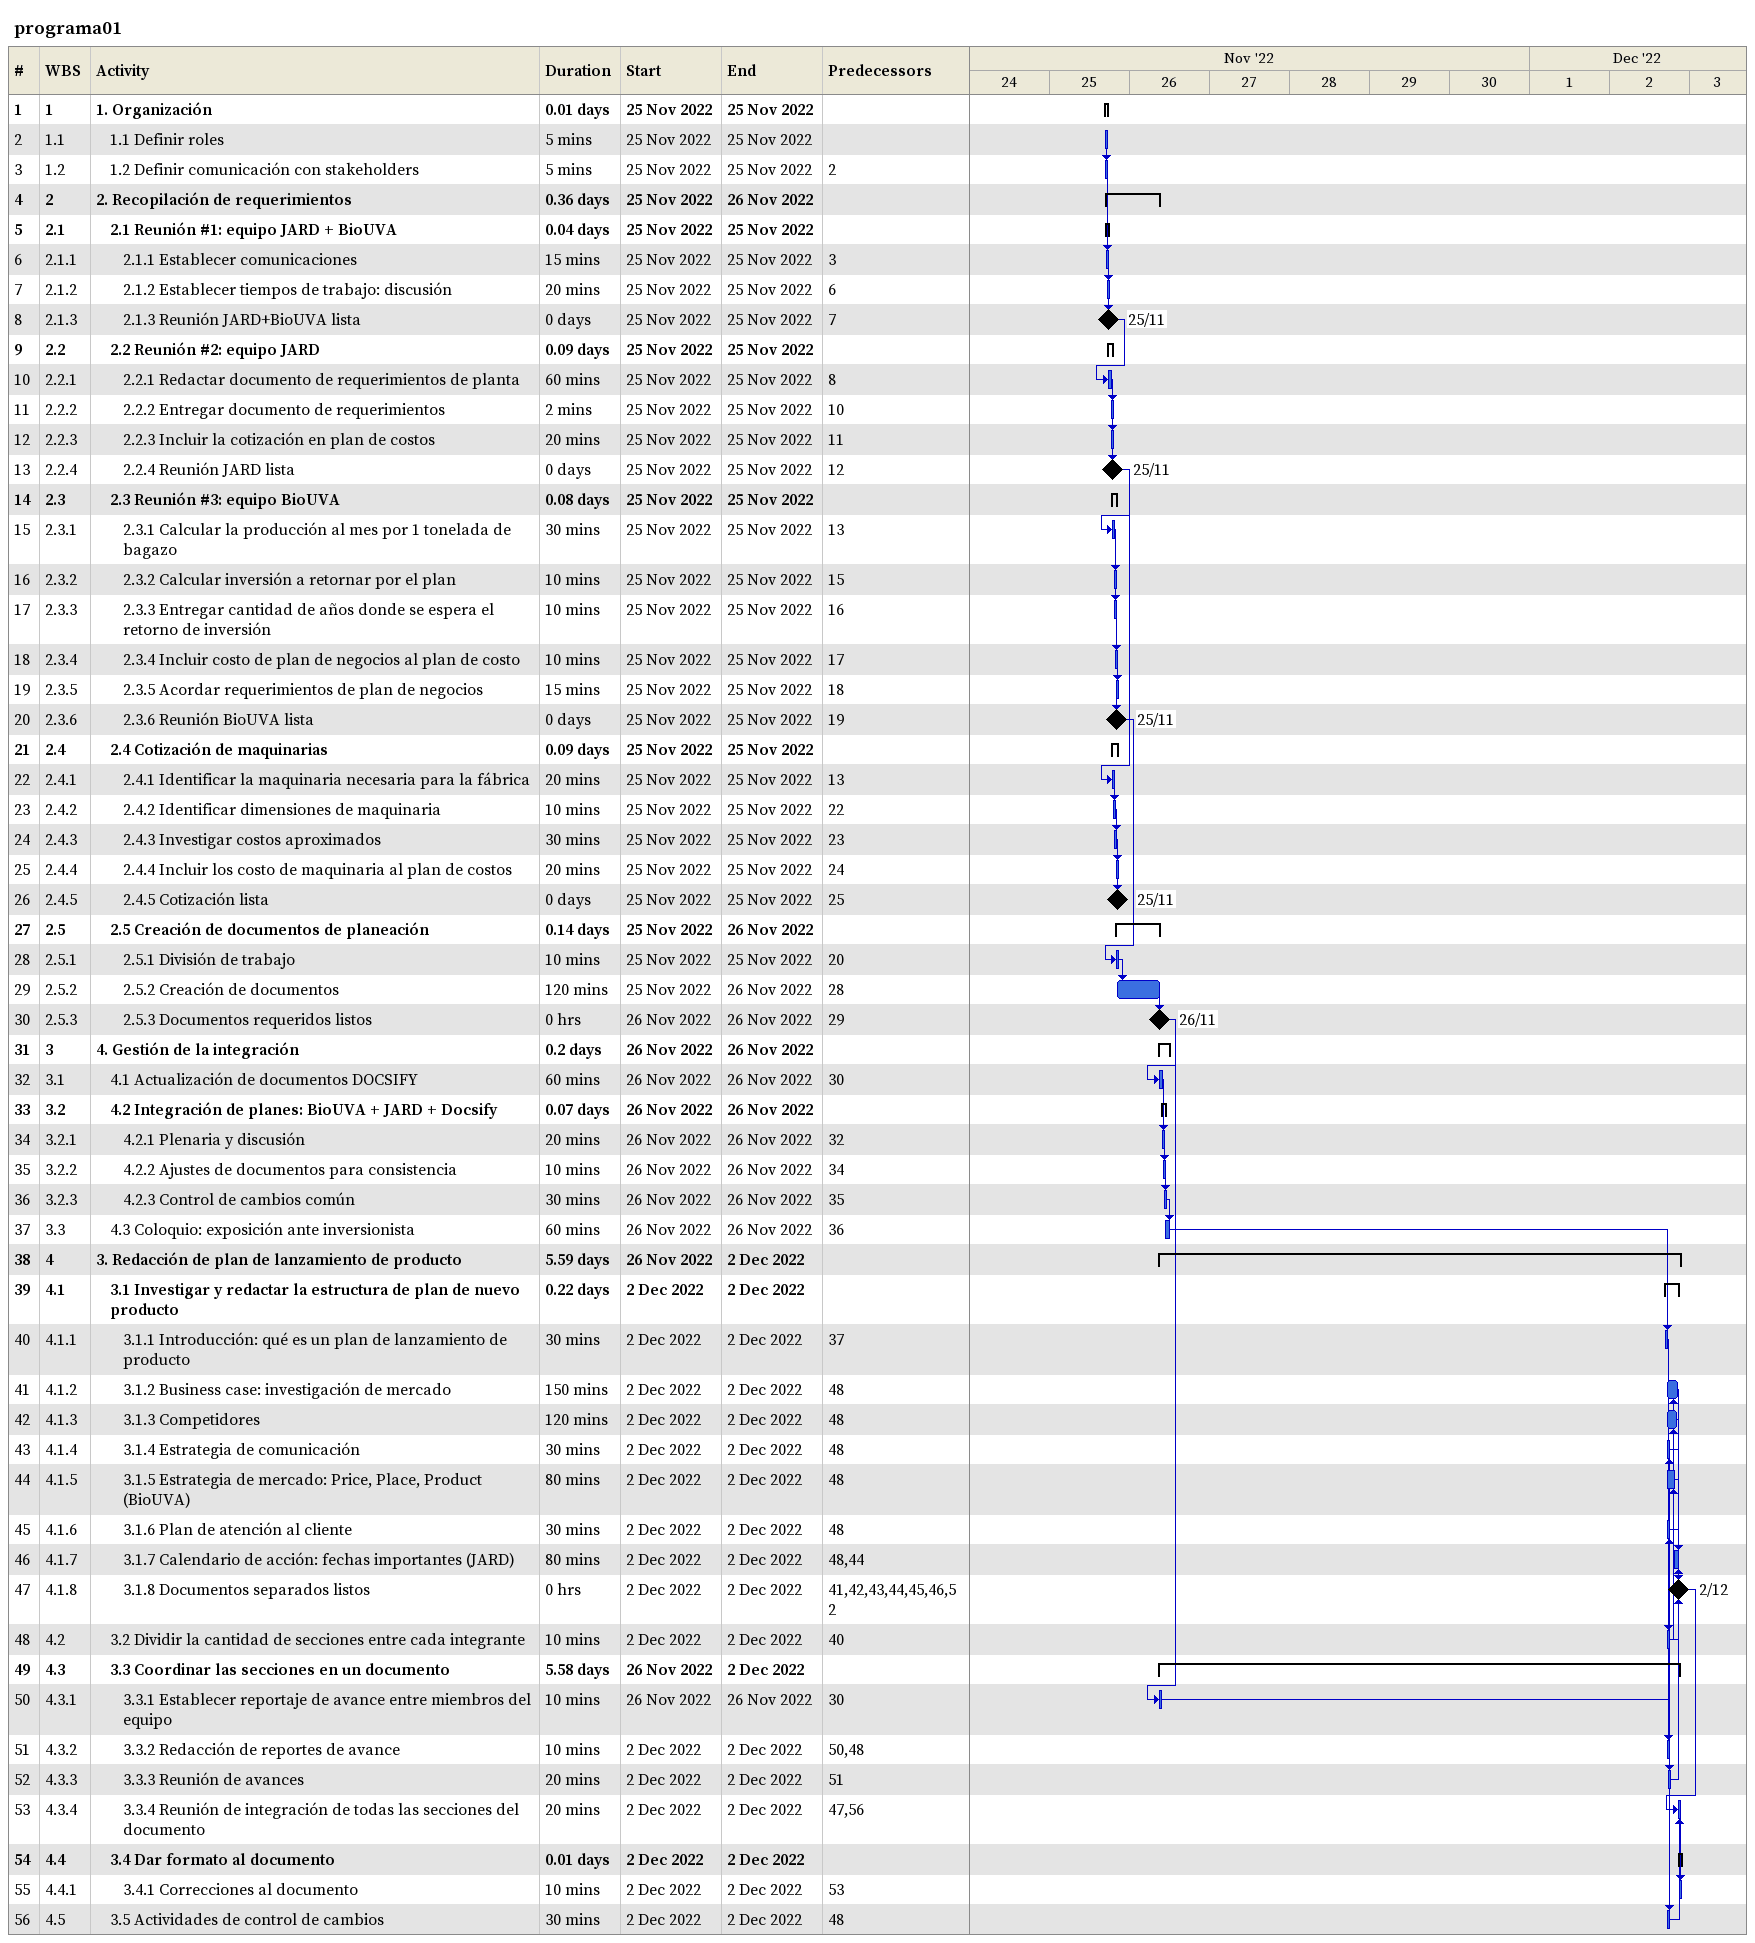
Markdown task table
programa01

| ID | WBS | Task | Duration | Start | Finish | Predecessors |
|---|---|---|---|---|---|---|
| 1 | 1 | **1. Organización** | 0.01d | 2022-11-25 | 2022-11-25 |  |
| 2 | 1.1 | 1.1 Definir roles | 5min | 2022-11-25 | 2022-11-25 |  |
| 3 | 1.2 | 1.2 Definir comunicación con stakeholders | 5min | 2022-11-25 | 2022-11-25 | 2 |
| 4 | 2 | **2. Recopilación de requerimientos** | 0.36d | 2022-11-25 | 2022-11-26 |  |
| 5 | 2.1 | **2.1 Reunión #1: equipo JARD + BioUVA** | 0.04d | 2022-11-25 | 2022-11-25 |  |
| 6 | 2.1.1 | 2.1.1 Establecer comunicaciones | 15min | 2022-11-25 | 2022-11-25 | 3 |
| 7 | 2.1.2 | 2.1.2 Establecer tiempos de trabajo: discusión | 20min | 2022-11-25 | 2022-11-25 | 6 |
| 8 | 2.1.3 | 2.1.3 Reunión JARD+BioUVA lista | 0d | 2022-11-25 | 2022-11-25 | 7 |
| 9 | 2.2 | **2.2 Reunión #2: equipo JARD** | 0.09d | 2022-11-25 | 2022-11-25 |  |
| 10 | 2.2.1 | 2.2.1 Redactar documento de requerimientos de planta | 60min | 2022-11-25 | 2022-11-25 | 8 |
| 11 | 2.2.2 | 2.2.2 Entregar documento de requerimientos | 2min | 2022-11-25 | 2022-11-25 | 10 |
| 12 | 2.2.3 | 2.2.3 Incluir la cotización en plan de costos | 20min | 2022-11-25 | 2022-11-25 | 11 |
| 13 | 2.2.4 | 2.2.4 Reunión JARD lista | 0d | 2022-11-25 | 2022-11-25 | 12 |
| 14 | 2.3 | **2.3 Reunión #3: equipo BioUVA** | 0.08d | 2022-11-25 | 2022-11-25 |  |
| 15 | 2.3.1 | 2.3.1 Calcular la producción al mes por 1 tonelada de bagazo | 30min | 2022-11-25 | 2022-11-25 | 13 |
| 16 | 2.3.2 | 2.3.2 Calcular inversión a retornar por el plan | 10min | 2022-11-25 | 2022-11-25 | 15 |
| 17 | 2.3.3 | 2.3.3 Entregar cantidad de años donde se espera el retorno de inversión | 10min | 2022-11-25 | 2022-11-25 | 16 |
| 18 | 2.3.4 | 2.3.4 Incluir costo de plan de negocios al plan de costo | 10min | 2022-11-25 | 2022-11-25 | 17 |
| 19 | 2.3.5 | 2.3.5 Acordar requerimientos de plan de negocios | 15min | 2022-11-25 | 2022-11-25 | 18 |
| 20 | 2.3.6 | 2.3.6 Reunión BioUVA lista | 0d | 2022-11-25 | 2022-11-25 | 19 |
| 21 | 2.4 | **2.4 Cotización de maquinarias** | 0.09d | 2022-11-25 | 2022-11-25 |  |
| 22 | 2.4.1 | 2.4.1 Identificar la maquinaria necesaria para la fábrica | 20min | 2022-11-25 | 2022-11-25 | 13 |
| 23 | 2.4.2 | 2.4.2 Identificar dimensiones de maquinaria | 10min | 2022-11-25 | 2022-11-25 | 22 |
| 24 | 2.4.3 | 2.4.3 Investigar costos aproximados | 30min | 2022-11-25 | 2022-11-25 | 23 |
| 25 | 2.4.4 | 2.4.4 Incluir los costo de maquinaria al plan de costos | 20min | 2022-11-25 | 2022-11-25 | 24 |
| 26 | 2.4.5 | 2.4.5 Cotización lista | 0d | 2022-11-25 | 2022-11-25 | 25 |
| 27 | 2.5 | **2.5 Creación de documentos de planeación** | 0.14d | 2022-11-25 | 2022-11-26 |  |
| 28 | 2.5.1 | 2.5.1 División de trabajo | 10min | 2022-11-25 | 2022-11-25 | 20 |
| 29 | 2.5.2 | 2.5.2 Creación de documentos | 120min | 2022-11-25 | 2022-11-26 | 28 |
| 30 | 2.5.3 | 2.5.3 Documentos requeridos listos | 0h | 2022-11-26 | 2022-11-26 | 29 |
| 31 | 3 | **4. Gestión de la integración** | 0.2d | 2022-11-26 | 2022-11-26 |  |
| 32 | 3.1 | 4.1 Actualización de documentos DOCSIFY | 60min | 2022-11-26 | 2022-11-26 | 30 |
| 33 | 3.2 | **4.2 Integración de planes: BioUVA + JARD + Docsify** | 0.07d | 2022-11-26 | 2022-11-26 |  |
| 34 | 3.2.1 | 4.2.1 Plenaria y discusión | 20min | 2022-11-26 | 2022-11-26 | 32 |
| 35 | 3.2.2 | 4.2.2 Ajustes de documentos para consistencia | 10min | 2022-11-26 | 2022-11-26 | 34 |
| 36 | 3.2.3 | 4.2.3 Control de cambios común | 30min | 2022-11-26 | 2022-11-26 | 35 |
| 37 | 3.3 | 4.3 Coloquio: exposición ante inversionista | 60min | 2022-11-26 | 2022-11-26 | 36 |
| 38 | 4 | **3. Redacción de plan de lanzamiento de producto** | 5.59d | 2022-11-26 | 2022-12-02 |  |
| 39 | 4.1 | **3.1 Investigar y redactar la estructura de plan de nuevo producto** | 0.22d | 2022-12-02 | 2022-12-02 |  |
| 40 | 4.1.1 | 3.1.1 Introducción: qué es un plan de lanzamiento de producto | 30min | 2022-12-02 | 2022-12-02 | 37 |
| 41 | 4.1.2 | 3.1.2 Business case: investigación de mercado | 150min | 2022-12-02 | 2022-12-02 | 48 |
| 42 | 4.1.3 | 3.1.3 Competidores | 120min | 2022-12-02 | 2022-12-02 | 48 |
| 43 | 4.1.4 | 3.1.4 Estrategia de comunicación | 30min | 2022-12-02 | 2022-12-02 | 48 |
| 44 | 4.1.5 | 3.1.5 Estrategia de mercado: Price, Place, Product (BioUVA) | 80min | 2022-12-02 | 2022-12-02 | 48 |
| 45 | 4.1.6 | 3.1.6 Plan de atención al cliente | 30min | 2022-12-02 | 2022-12-02 | 48 |
| 46 | 4.1.7 | 3.1.7 Calendario de acción: fechas importantes (JARD) | 80min | 2022-12-02 | 2022-12-02 | 48, 44 |
| 47 | 4.1.8 | 3.1.8 Documentos separados listos | 0h | 2022-12-02 | 2022-12-02 | 41, 42, 43, 44, 45, 46, 52 |
| 48 | 4.2 | 3.2 Dividir la cantidad de secciones entre cada integrante | 10min | 2022-12-02 | 2022-12-02 | 40 |
| 49 | 4.3 | **3.3 Coordinar las secciones en un documento** | 5.58d | 2022-11-26 | 2022-12-02 |  |
| 50 | 4.3.1 | 3.3.1 Establecer reportaje de avance entre miembros del equipo | 10min | 2022-11-26 | 2022-11-26 | 30 |
| 51 | 4.3.2 | 3.3.2 Redacción de reportes de avance | 10min | 2022-12-02 | 2022-12-02 | 50, 48 |
| 52 | 4.3.3 | 3.3.3 Reunión de avances | 20min | 2022-12-02 | 2022-12-02 | 51 |
| 53 | 4.3.4 | 3.3.4 Reunión de integración de todas las secciones del documento | 20min | 2022-12-02 | 2022-12-02 | 47, 56 |
| 54 | 4.4 | **3.4 Dar formato al documento** | 0.01d | 2022-12-02 | 2022-12-02 |  |
| 55 | 4.4.1 | 3.4.1 Correcciones al documento | 10min | 2022-12-02 | 2022-12-02 | 53 |
| 56 | 4.5 | 3.5 Actividades de control de cambios | 30min | 2022-12-02 | 2022-12-02 | 48 |
